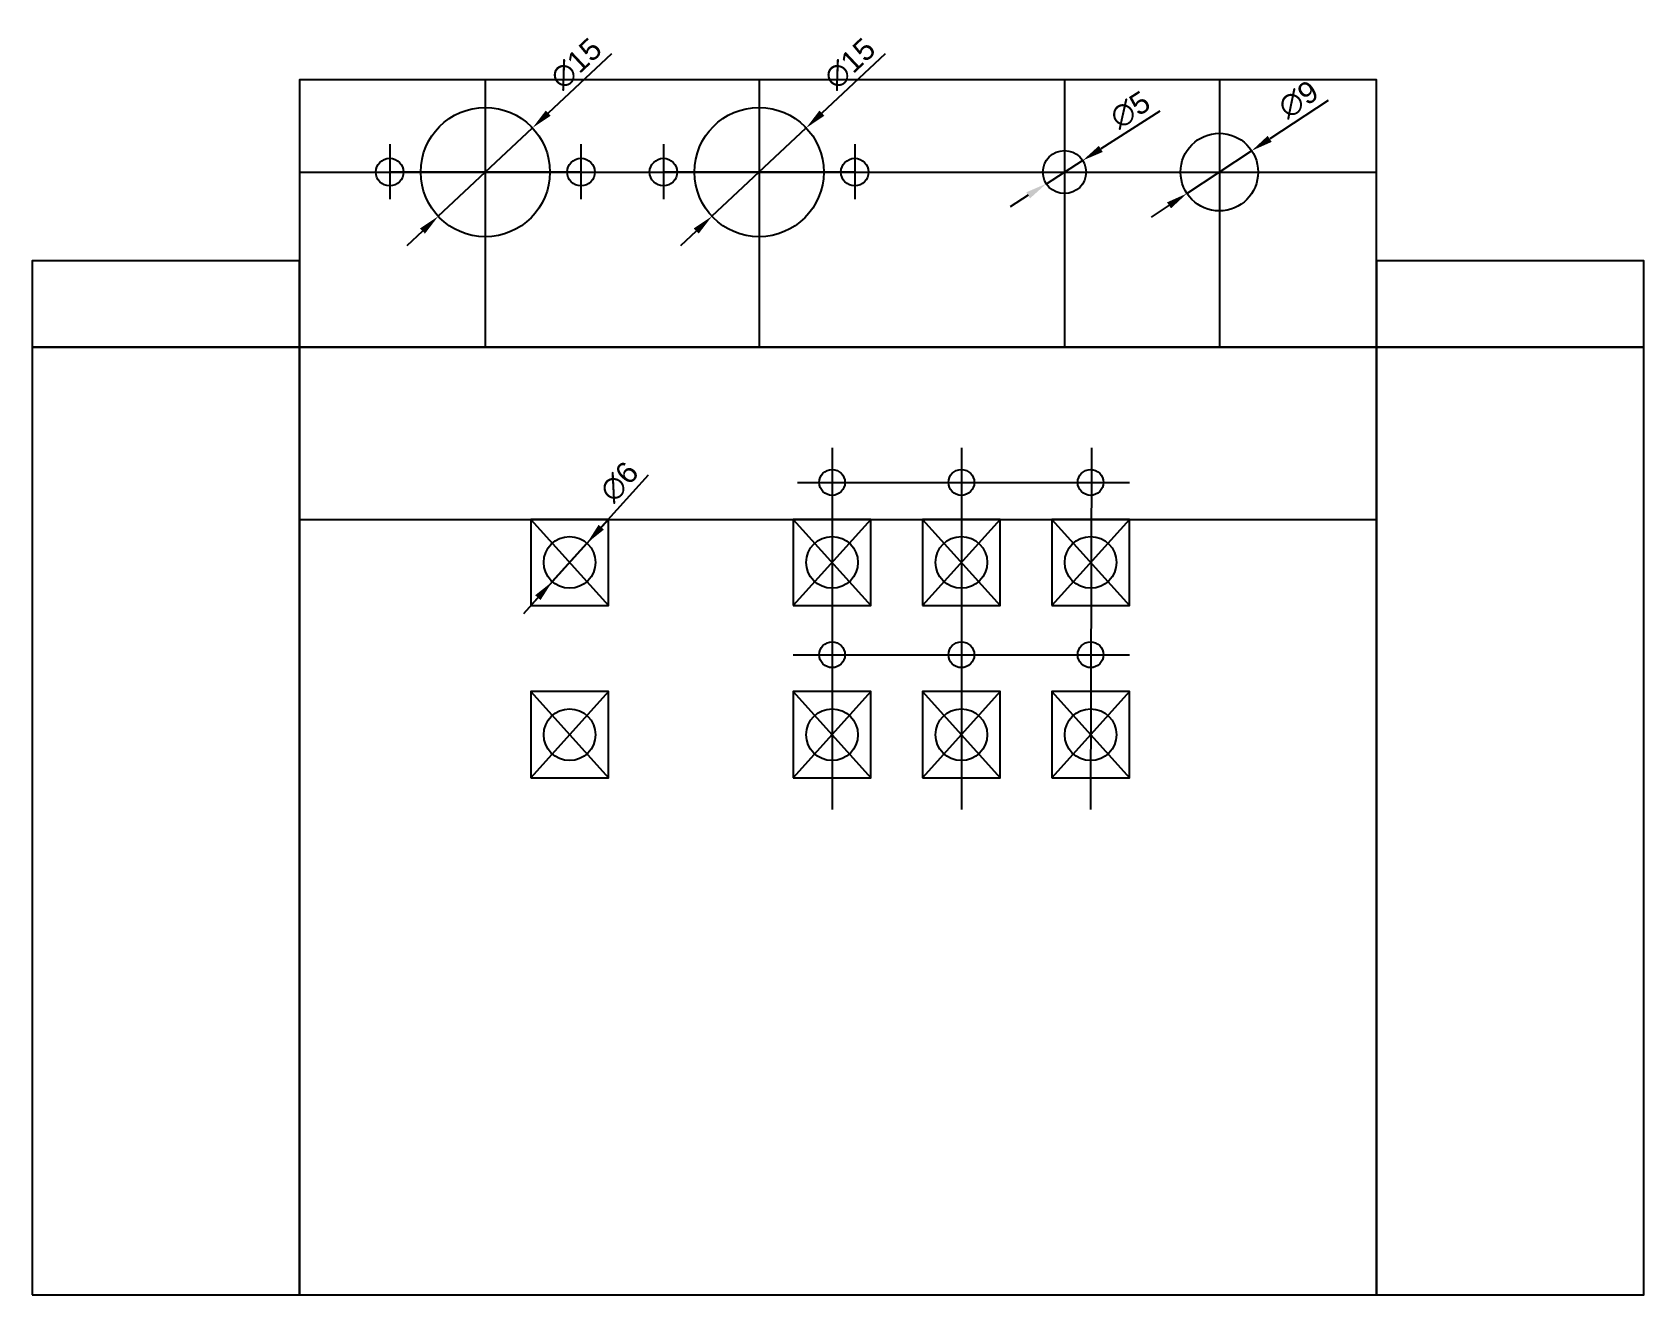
# Model space of a CAD drawing. Header units: millimetres. Extents: x -31 to 156, y 0 to 147.
import ezdxf

# ---------------------------------------------------------------- set-up
doc = ezdxf.new("R2010")
doc.units = ezdxf.units.MM
doc.styles.get("Standard").update_dxf_attribs({"font": 'arial.ttf'})
doc.dimstyles.new('ISO-25', dxfattribs={"dimtxt": 2.5, "dimasz": 2.5, "dimexe": 1.25, "dimexo": 0.625, "dimtad": 1, "dimtxsty": 'Standard', "dimcen": 2.5, "dimadec": 0, "dimazin": 0, "dimtfac": 1, "dimtmove": 0, "dimatfit": 3, "dimfxl": 1, "dimarcsym": 0})

# ---------------------------------------------------------------- blocks, each defined once
blk = doc.blocks.new('*D1')
at = {"color": 0, "lineweight": -2, "transparency": 16777216}
for p, q in [((36.22, 144.03), (28.87, 137.14)), ((16.11, 125.17), (27.05, 135.43)), ((14.28, 123.46), (12.46, 121.75))]:
    blk.add_line(p, q, dxfattribs=at)
at = {"color": 0, "transparency": 16777216}
for points in [[(28.59, 137.45), (29.16, 136.84), (27.05, 135.43)], [(14, 123.77), (14.57, 123.16), (16.11, 125.17)]]:
    blk.add_solid(points, dxfattribs=at)
at = {"layer": 'Defpoints', "color": 0, "transparency": 16777216}
for p in [(27.05, 135.43), (16.11, 125.17)]:
    blk.add_point(p, dxfattribs=at)
at = {"color": 0, "transparency": 16777216, "insert": (32.11, 142.88), "char_height": 2.5, "attachment_point": 5, "rotation": 43.1576}
blk.add_mtext('∅15', dxfattribs=at)
blk = doc.blocks.new('*D2')
at = {"color": 0, "lineweight": -2, "transparency": 16777216}
for p, q in [((99.85, 137.37), (93, 133)), ((86.68, 128.96), (90.89, 131.65)), ((84.57, 127.61), (82.46, 126.27))]:
    blk.add_line(p, q, dxfattribs=at)
at = {"color": 0, "transparency": 16777216}
for points in [[(92.77, 133.35), (93.22, 132.64), (90.89, 131.65)], [(84.34, 127.96), (84.79, 127.26), (86.68, 128.96)]]:
    blk.add_solid(points, dxfattribs=at)
at = {"layer": 'Defpoints', "color": 0, "transparency": 16777216}
for p in [(90.89, 131.65), (86.68, 128.96)]:
    blk.add_point(p, dxfattribs=at)
at = {"color": 0, "transparency": 16777216, "insert": (96.41, 137.52), "char_height": 2.5, "attachment_point": 5, "rotation": 32.5722}
blk.add_mtext('∅5', dxfattribs=at)
blk = doc.blocks.new('*D3')
at = {"color": 0, "lineweight": -2, "transparency": 16777216}
for p, q in [((119.36, 138.63), (112.59, 134.16)), ((102.99, 127.82), (110.5, 132.78)), ((100.91, 126.45), (98.82, 125.07))]:
    blk.add_line(p, q, dxfattribs=at)
at = {"color": 0, "transparency": 16777216}
for points in [[(112.36, 134.51), (112.82, 133.81), (110.5, 132.78)], [(100.68, 126.79), (101.14, 126.1), (102.99, 127.82)]]:
    blk.add_solid(points, dxfattribs=at)
at = {"layer": 'Defpoints', "color": 0, "transparency": 16777216}
for p in [(110.5, 132.78), (102.99, 127.82)]:
    blk.add_point(p, dxfattribs=at)
at = {"color": 0, "transparency": 16777216, "insert": (115.93, 138.73), "char_height": 2.5, "attachment_point": 5, "rotation": 33.4457}
blk.add_mtext('∅9', dxfattribs=at)
blk = doc.blocks.new('*U4')
for p, q in [((-4.5, 5), (4.5, -5)), ((4.5, 5), (-4.5, -5))]:
    blk.add_line(p, q)
blk.add_lwpolyline([(-4.5, -5), (4.5, -5), (4.5, 5), (-4.5, 5)], close=True)
blk.add_circle((0, 0), 3)
blk = doc.blocks.new('*U5')
at = {"color": 0, "linetype": 'ByBlock', "lineweight": -2, "transparency": 16777216}
for p in [(0, 0), (15, 0), (30, 0), (0, -20), (15, -20), (30, -20)]:
    blk.add_blockref('*U4', p, dxfattribs=at)
blk = doc.blocks.new('*U6')
blk.add_circle((0, 0), 1.5)
blk = doc.blocks.new('*U7')
at = {"color": 0, "linetype": 'ByBlock', "lineweight": -2, "transparency": 16777216}
for p in [(0, 20), (15, 20), (30, 20), (0, 0), (15, 0), (30, 0)]:
    blk.add_blockref('*U6', p, dxfattribs=at)
blk = doc.blocks.new('*D8')
at = {"color": 0, "lineweight": -2, "transparency": 16777216}
for p, q in [((40.46, 95.11), (35.03, 89.09)), ((29.35, 82.77), (33.36, 87.23)), ((27.67, 80.91), (26, 79.05))]:
    blk.add_line(p, q, dxfattribs=at)
at = {"color": 0, "transparency": 16777216}
for points in [[(34.72, 89.37), (35.34, 88.81), (33.36, 87.23)], [(27.36, 81.19), (27.98, 80.63), (29.35, 82.77)]]:
    blk.add_solid(points, dxfattribs=at)
at = {"layer": 'Defpoints', "color": 0, "transparency": 16777216}
for p in [(33.36, 87.23), (29.35, 82.77)]:
    blk.add_point(p, dxfattribs=at)
at = {"color": 0, "transparency": 16777216, "insert": (37.12, 94.35), "char_height": 2.5, "attachment_point": 5, "rotation": 48.0128}
blk.add_mtext('∅6', dxfattribs=at)
blk = doc.blocks.new('*D10')
at = {"color": 0, "lineweight": -2, "transparency": 16777216}
for p, q in [((67.98, 144.03), (60.64, 137.14)), ((47.87, 125.17), (58.81, 135.43)), ((46.05, 123.46), (44.22, 121.75))]:
    blk.add_line(p, q, dxfattribs=at)
at = {"color": 0, "transparency": 16777216}
for points in [[(60.35, 137.45), (60.92, 136.84), (58.81, 135.43)], [(45.76, 123.77), (46.33, 123.16), (47.87, 125.17)]]:
    blk.add_solid(points, dxfattribs=at)
at = {"layer": 'Defpoints', "color": 0, "transparency": 16777216}
for p in [(58.81, 135.43), (47.87, 125.17)]:
    blk.add_point(p, dxfattribs=at)
at = {"color": 0, "transparency": 16777216, "insert": (63.87, 142.88), "char_height": 2.5, "attachment_point": 5, "rotation": 43.1576}
blk.add_mtext('∅15', dxfattribs=at)

msp = doc.modelspace()

# ---------------------------------------------------------------- linework, layer by layer
for p, q in [((21.577, 141), (21.577, 110)), ((53.342, 141), (53.342, 110)), ((88.782, 141), (88.782, 110)), ((106.75, 141), (106.75, 110)), ((10.477, 133.564), (10.477, 127.155)), ((32.677, 133.564), (32.677, 127.155)), ((42.242, 133.564), (42.242, 127.155)), ((64.442, 133.564), (64.442, 127.155)), ((0, 130.303), (125, 130.303)), ((21.577, 130.303), (10.477, 130.303)), ((32.677, 130.303), (21.577, 130.303)), ((53.342, 130.303), (42.242, 130.303)), ((64.442, 130.303), (53.342, 130.303)), ((0, 110), (0, 90)), ((61.812, 98.299), (61.812, 56.321)), ((76.812, 98.299), (76.812, 56.321)), ((91.934, 98.299), (91.812, 56.321)), ((57.801, 94.286), (96.312, 94.286)), ((0, 90), (125, 90)), ((26.854, 90), (35.854, 80)), ((35.854, 90), (26.854, 80)), ((57.312, 74.286), (96.312, 74.286)), ((26.854, 70), (35.854, 60)), ((35.854, 70), (26.854, 60))]:
    msp.add_line(p, q)
for points in [[(0, 110), (125, 110), (125, 141), (0, 141)], [(-31, 110), (0, 110), (0, 120), (-31, 120)], [(125, 110), (156, 110), (156, 120), (125, 120)], [(-31, 0), (0, 0), (0, 110), (-31, 110)], [(0, 0), (125, 0), (125, 110), (0, 110)], [(125, 0), (156, 0), (156, 110), (125, 110)], [(26.854, 80), (35.854, 80), (35.854, 90), (26.854, 90)], [(26.854, 60), (35.854, 60), (35.854, 70), (26.854, 70)]]:
    msp.add_lwpolyline(points, close=True)
for centre, radius in [((21.577, 130.303), 7.5), ((53.342, 130.303), 7.5), ((106.75, 130.303), 4.5), ((88.782, 130.303), 2.5), ((10.477, 130.303), 1.6), ((32.677, 130.303), 1.6), ((42.242, 130.303), 1.6), ((64.442, 130.303), 1.6), ((31.354, 85), 3), ((31.354, 65), 3)]:
    msp.add_circle(centre, radius)

# ---------------------------------------------------------------- block references
for name, p in [('*U7', (61.812, 74.286)), ('*U5', (61.812, 85))]:
    msp.add_blockref(name, p)

# ---------------------------------------------------------------- dimensions: what is measured, and where the dimension line sits
for p1, p2, picture, middle in [((16.106, 125.173), (27.048, 135.433), '*D1', (32.108, 142.88)), ((47.871, 125.173), (58.813, 135.433), '*D10', (63.873, 142.88)), ((86.676, 128.957), (90.889, 131.649), '*D2', (96.413, 137.517)), ((102.995, 127.823), (110.504, 132.783), '*D3', (115.932, 138.731)), ((29.347, 82.77), (33.36, 87.23), '*D8', (37.115, 94.349))]:
    dim = msp.add_diameter_dim_2p(p1=p1, p2=p2, dimstyle='ISO-25')
    dim.commit()
    dim.dimension.update_dxf_attribs({"geometry": picture, "text_midpoint": middle})

doc.saveas('drawing.dxf')
